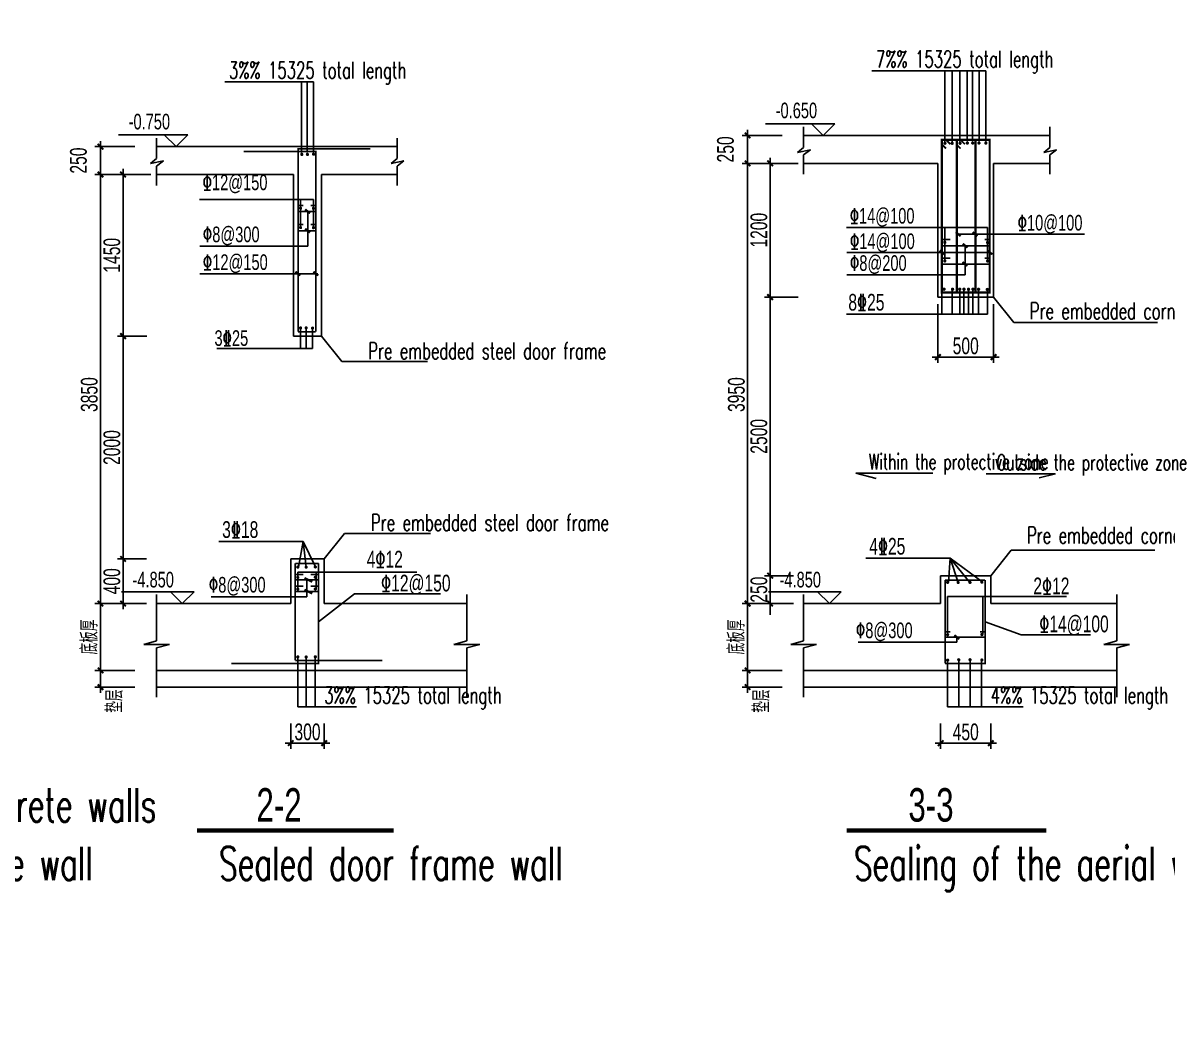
# Model space of a CAD drawing. Extents: x 68709 to 334654, y -65926 to 107615.
# Drawn here: x 150139 to 180957, y 19506 to 46886 of the extents above; entities that cross this region are included whole.
import ezdxf
from ezdxf.xclip import XClip

# ---------------------------------------------------------------- set-up
doc = ezdxf.new("R2010")
doc.units = 0
doc.header["$LTSCALE"] = 2000
doc.header["$MEASUREMENT"] = 0
doc.header["$XCLIPFRAME"] = 0
for name, pattern in [('DASH', [0.35, 0.25, -0.1]), ('DOTE', [2.42, 2, -0.2, 0.02, -0.2]), ('RFPM$0$CONTINOUS', [0])]:
    doc.linetypes.add(name, pattern=pattern)
doc.layers.get('0').update_dxf_attribs({"linetype": 'CONTINUOUS'})
doc.layers.get('Defpoints').update_dxf_attribs({"linetype": 'CONTINUOUS'})
for name, color, linetype in [('AXIS', 3, 'CONTINUOUS'), ('dote', 8, 'CONTINUOUS'), ('RFPM$0$0-详图-line', 6, 'CONTINUOUS'), ('RFPM$0$0-详图-text', 4, 'CONTINUOUS'), ('RFPM$0$0-详图-钢筋', 1, 'CONTINUOUS')]:
    doc.layers.add(name, color=color, linetype=linetype)
doc.styles.add('DIM_FONT', font='SIMPLEX.shx', dxfattribs={"width": 0.8})
doc.styles.add('MEN', font='tjromans.shx', dxfattribs={"width": 0.7, "bigfont": 'tjhztxt.shx'})
doc.styles.add('RFPM$0$link', font='tj03-romand1.shx', dxfattribs={"width": 0.7, "bigfont": 'hztxt5.shx'})
doc.styles.add('TONGJI-FONT', font='simplex.shx', dxfattribs={"width": 0.65})
doc.dimstyles.new('DIMN300', dxfattribs={"dimscale": 1.5, "dimtxt": 300, "dimasz": 100, "dimexe": 100, "dimexo": 100, "dimgap": 100, "dimtad": 1, "dimdec": 0, "dimtxsty": 'MEN', "dimblk": 'ARCHTICK', "dimcen": 1.5, "dimdle": 100, "dimclrt": 7, "dimazin": 2, "dimtfac": 1, "dimtdec": 0, "dimtix": 1, "dimtmove": 2, "dimatfit": 3, "dimfxl": 0, "dimarcsym": 0})
doc.dimstyles.new('RFPM$0$jg-100p2', dxfattribs={"dimtxt": 300, "dimasz": 100, "dimexe": 100, "dimexo": 100, "dimgap": 50, "dimtad": 1, "dimdec": 0, "dimlfac": 0.5, "dimtxsty": 'RFPM$0$link', "dimblk": 'RFPM$0$0-dim-mark', "dimcen": 100, "dimazin": 2, "dimtfac": 1, "dimtdec": 0, "dimtix": 1, "dimtmove": 2, "dimatfit": 3, "dimldrblk": 'RFPM$0$0-dim-mark', "dimfxl": 0, "dimarcsym": 0})

# ---------------------------------------------------------------- blocks, each defined once
blk = doc.blocks.new('RFPM$0$0-dim-mark')
blk.add_line((-1, 0), (1, 0))
at = {"color": 0, "linetype": 'ByBlock', "const_width": 0.35}
blk.add_lwpolyline([(-0.5, -0.5), (0.5, 0.5)], dxfattribs=at)
blk = doc.blocks.new('*D179')
at = {"layer": 'Defpoints', "color": 0, "transparency": 16777216}
for p in [(518537103, 4145111374), (518537821, 4145111374), (518537821, 4145103674)]:
    blk.add_point(p, dxfattribs=at)
at = {"layer": 'RFPM$0$0-详图-text', "color": 0, "lineweight": -2, "transparency": 16777216}
for p, q in [((518537721, 4145111374), (518537003, 4145111374)), ((518537103, 4145103774), (518537103, 4145111274)), ((518537721, 4145103674), (518537003, 4145103674))]:
    blk.add_line(p, q, dxfattribs=at)
at = {"layer": 'RFPM$0$0-详图-text', "color": 0, "lineweight": -2, "transparency": 16777216, "xscale": 100, "yscale": 100, "zscale": 100}
for p, rotation in [((518537103, 4145111374), 90), ((518537103, 4145103674), 270)]:
    blk.add_blockref('RFPM$0$0-dim-mark', p, dxfattribs=dict(at, rotation=rotation))
at = {"layer": 'RFPM$0$0-详图-text', "color": 0, "transparency": 16777216, "insert": (518536903, 4145107424), "char_height": 300, "attachment_point": 5, "rotation": 90, "style": 'RFPM$0$link'}
blk.add_mtext('\\A1;3850', dxfattribs=at)
blk = doc.blocks.new('*D180')
at = {"layer": 'Defpoints', "color": 0, "transparency": 16777216}
for p in [(518537103, 4145103674), (518537821, 4145103674), (518537821, 4145102474)]:
    blk.add_point(p, dxfattribs=at)
at = {"layer": 'RFPM$0$0-详图-text', "color": 0, "lineweight": -2, "transparency": 16777216}
for p, q in [((518537721, 4145103674), (518537003, 4145103674)), ((518537103, 4145102574), (518537103, 4145103574)), ((518537721, 4145102474), (518537003, 4145102474))]:
    blk.add_line(p, q, dxfattribs=at)
at = {"layer": 'RFPM$0$0-详图-text', "color": 0, "lineweight": -2, "transparency": 16777216, "xscale": 100, "yscale": 100, "zscale": 100}
for p, rotation in [((518537103, 4145103674), 90), ((518537103, 4145102474), 270)]:
    blk.add_blockref('RFPM$0$0-dim-mark', p, dxfattribs=dict(at, rotation=rotation))
at = {"layer": 'RFPM$0$0-详图-text', "color": 0, "transparency": 16777216, "insert": (518536903, 4145103074), "char_height": 300, "attachment_point": 5, "rotation": 90, "style": 'RFPM$0$link'}
blk.add_mtext('\\A1;底板厚', dxfattribs=at)
blk = doc.blocks.new('*D181')
at = {"layer": 'Defpoints', "color": 0, "transparency": 16777216}
for p in [(518537103, 4145102474), (518537821, 4145102474), (518537821, 4145102174)]:
    blk.add_point(p, dxfattribs=at)
at = {"layer": 'RFPM$0$0-详图-text', "color": 0, "lineweight": -2, "transparency": 16777216}
for p, q in [((518537721, 4145102474), (518537003, 4145102474)), ((518537103, 4145102274), (518537103, 4145102374)), ((518537721, 4145102174), (518537003, 4145102174))]:
    blk.add_line(p, q, dxfattribs=at)
at = {"layer": 'RFPM$0$0-详图-text', "color": 0, "lineweight": -2, "transparency": 16777216, "xscale": 100, "yscale": 100, "zscale": 100}
for p, rotation in [((518537103, 4145102474), 90), ((518537103, 4145102174), 270)]:
    blk.add_blockref('RFPM$0$0-dim-mark', p, dxfattribs=dict(at, rotation=rotation))
at = {"layer": 'RFPM$0$0-详图-text', "color": 0, "transparency": 16777216, "insert": (518537353, 4145101924), "char_height": 300, "attachment_point": 5, "rotation": 90, "style": 'RFPM$0$link'}
blk.add_mtext('\\A1;垫层', dxfattribs=at)
blk = doc.blocks.new('*D182')
at = {"layer": 'Defpoints', "color": 0, "transparency": 16777216}
for p in [(518540517, 4145101624), (518541117, 4145101624), (518540517, 4145101169)]:
    blk.add_point(p, dxfattribs=at)
at = {"layer": 'RFPM$0$0-详图-text', "color": 0, "lineweight": -2, "transparency": 16777216}
for p, q in [((518540517, 4145101524), (518540517, 4145101069)), ((518541117, 4145101524), (518541117, 4145101069)), ((518541017, 4145101169), (518540617, 4145101169))]:
    blk.add_line(p, q, dxfattribs=at)
at = {"layer": 'RFPM$0$0-详图-text', "color": 0, "lineweight": -2, "transparency": 16777216, "xscale": 100, "yscale": 100, "zscale": 100, "rotation": 180}
blk.add_blockref('RFPM$0$0-dim-mark', (518540517, 4145101169), dxfattribs=at)
at = {"layer": 'RFPM$0$0-详图-text', "color": 0, "lineweight": -2, "transparency": 16777216, "xscale": 100, "yscale": 100, "zscale": 100}
blk.add_blockref('RFPM$0$0-dim-mark', (518541117, 4145101169), dxfattribs=at)
at = {"layer": 'RFPM$0$0-详图-text', "color": 0, "transparency": 16777216, "insert": (518540817, 4145101369), "char_height": 300, "attachment_point": 5, "style": 'RFPM$0$link'}
blk.add_mtext('\\A1;300', dxfattribs=at)
blk = doc.blocks.new('*D183')
at = {"layer": 'Defpoints', "color": 0, "transparency": 16777216}
for p in [(518537103, 4145111874), (518537821, 4145111874), (518537821, 4145111374)]:
    blk.add_point(p, dxfattribs=at)
at = {"layer": 'RFPM$0$0-详图-text', "color": 0, "lineweight": -2, "transparency": 16777216}
for p, q in [((518537721, 4145111874), (518537003, 4145111874)), ((518537103, 4145111474), (518537103, 4145111774)), ((518537721, 4145111374), (518537003, 4145111374))]:
    blk.add_line(p, q, dxfattribs=at)
at = {"layer": 'RFPM$0$0-详图-text', "color": 0, "lineweight": -2, "transparency": 16777216, "xscale": 100, "yscale": 100, "zscale": 100}
for p, rotation in [((518537103, 4145111874), 90), ((518537103, 4145111374), 270)]:
    blk.add_blockref('RFPM$0$0-dim-mark', p, dxfattribs=dict(at, rotation=rotation))
at = {"layer": 'RFPM$0$0-详图-text', "color": 0, "transparency": 16777216, "insert": (518536708, 4145111624), "char_height": 300, "attachment_point": 5, "rotation": 90, "style": 'RFPM$0$link'}
blk.add_mtext('\\A1;250', dxfattribs=at)
blk = doc.blocks.new('*D184')
at = {"layer": 'Defpoints', "color": 0, "transparency": 16777216}
for p in [(518538029, 4145104474), (518537508, 4145103674), (518538029, 4145103674)]:
    blk.add_point(p, dxfattribs=at)
at = {"layer": 'RFPM$0$0-详图-text', "color": 0, "lineweight": -2, "transparency": 16777216}
for p, q in [((518537929, 4145104474), (518537408, 4145104474)), ((518537508, 4145104374), (518537508, 4145103774)), ((518537929, 4145103674), (518537408, 4145103674))]:
    blk.add_line(p, q, dxfattribs=at)
at = {"layer": 'RFPM$0$0-详图-text', "color": 0, "lineweight": -2, "transparency": 16777216, "xscale": 100, "yscale": 100, "zscale": 100}
for p, rotation in [((518537508, 4145104474), 90), ((518537508, 4145103674), 270)]:
    blk.add_blockref('RFPM$0$0-dim-mark', p, dxfattribs=dict(at, rotation=rotation))
at = {"layer": 'RFPM$0$0-详图-text', "color": 0, "transparency": 16777216, "insert": (518537308, 4145104074), "char_height": 300, "attachment_point": 5, "rotation": 90, "style": 'RFPM$0$link'}
blk.add_mtext('\\A1;400', dxfattribs=at)
blk = doc.blocks.new('*D185')
at = {"layer": 'Defpoints', "color": 0, "transparency": 16777216}
for p in [(518537508, 4145108474), (518538034, 4145108474), (518538029, 4145104474)]:
    blk.add_point(p, dxfattribs=at)
at = {"layer": 'RFPM$0$0-详图-text', "color": 0, "lineweight": -2, "transparency": 16777216}
for p, q in [((518537934, 4145108474), (518537408, 4145108474)), ((518537508, 4145104574), (518537508, 4145108374)), ((518537929, 4145104474), (518537408, 4145104474))]:
    blk.add_line(p, q, dxfattribs=at)
at = {"layer": 'RFPM$0$0-详图-text', "color": 0, "lineweight": -2, "transparency": 16777216, "xscale": 100, "yscale": 100, "zscale": 100}
for p, rotation in [((518537508, 4145108474), 90), ((518537508, 4145104474), 270)]:
    blk.add_blockref('RFPM$0$0-dim-mark', p, dxfattribs=dict(at, rotation=rotation))
at = {"layer": 'RFPM$0$0-详图-text', "color": 0, "transparency": 16777216, "insert": (518537308, 4145106474), "char_height": 300, "attachment_point": 5, "rotation": 90, "style": 'RFPM$0$link'}
blk.add_mtext('\\A1;2000', dxfattribs=at)
blk = doc.blocks.new('*D186')
at = {"layer": 'Defpoints', "color": 0, "transparency": 16777216}
for p in [(518537508, 4145111374), (518538108, 4145111374), (518538034, 4145108474)]:
    blk.add_point(p, dxfattribs=at)
at = {"layer": 'RFPM$0$0-详图-text', "color": 0, "lineweight": -2, "transparency": 16777216}
for p, q in [((518538008, 4145111374), (518537408, 4145111374)), ((518537508, 4145108574), (518537508, 4145111274)), ((518537934, 4145108474), (518537408, 4145108474))]:
    blk.add_line(p, q, dxfattribs=at)
at = {"layer": 'RFPM$0$0-详图-text', "color": 0, "lineweight": -2, "transparency": 16777216, "xscale": 100, "yscale": 100, "zscale": 100}
for p, rotation in [((518537508, 4145111374), 90), ((518537508, 4145108474), 270)]:
    blk.add_blockref('RFPM$0$0-dim-mark', p, dxfattribs=dict(at, rotation=rotation))
at = {"layer": 'RFPM$0$0-详图-text', "color": 0, "transparency": 16777216, "insert": (518537308, 4145109924), "char_height": 300, "attachment_point": 5, "rotation": 90, "style": 'RFPM$0$link'}
blk.add_mtext('\\A1;1450', dxfattribs=at)
blk = doc.blocks.new('*D142')
at = {"layer": 'Defpoints', "color": 0, "transparency": 16777216}
for p in [(518548712, 4145111574), (518549430, 4145111574), (518549430, 4145103674)]:
    blk.add_point(p, dxfattribs=at)
at = {"layer": 'RFPM$0$0-详图-text', "color": 0, "lineweight": -2, "transparency": 16777216}
for p, q in [((518549330, 4145111574), (518548612, 4145111574)), ((518548712, 4145103774), (518548712, 4145111474)), ((518549330, 4145103674), (518548612, 4145103674))]:
    blk.add_line(p, q, dxfattribs=at)
at = {"layer": 'RFPM$0$0-详图-text', "color": 0, "lineweight": -2, "transparency": 16777216, "xscale": 100, "yscale": 100, "zscale": 100}
for p, rotation in [((518548712, 4145111574), 90), ((518548712, 4145103674), 270)]:
    blk.add_blockref('RFPM$0$0-dim-mark', p, dxfattribs=dict(at, rotation=rotation))
at = {"layer": 'RFPM$0$0-详图-text', "color": 0, "transparency": 16777216, "insert": (518548512, 4145107424), "char_height": 300, "attachment_point": 5, "rotation": 90, "style": 'RFPM$0$link'}
blk.add_mtext('\\A1;3950', dxfattribs=at)
blk = doc.blocks.new('*D143')
at = {"layer": 'Defpoints', "color": 0, "transparency": 16777216}
for p in [(518548712, 4145103674), (518549430, 4145103674), (518549430, 4145102474)]:
    blk.add_point(p, dxfattribs=at)
at = {"layer": 'RFPM$0$0-详图-text', "color": 0, "lineweight": -2, "transparency": 16777216}
for p, q in [((518549330, 4145103674), (518548612, 4145103674)), ((518548712, 4145102574), (518548712, 4145103574)), ((518549330, 4145102474), (518548612, 4145102474))]:
    blk.add_line(p, q, dxfattribs=at)
at = {"layer": 'RFPM$0$0-详图-text', "color": 0, "lineweight": -2, "transparency": 16777216, "xscale": 100, "yscale": 100, "zscale": 100}
for p, rotation in [((518548712, 4145103674), 90), ((518548712, 4145102474), 270)]:
    blk.add_blockref('RFPM$0$0-dim-mark', p, dxfattribs=dict(at, rotation=rotation))
at = {"layer": 'RFPM$0$0-详图-text', "color": 0, "transparency": 16777216, "insert": (518548512, 4145103074), "char_height": 300, "attachment_point": 5, "rotation": 90, "style": 'RFPM$0$link'}
blk.add_mtext('\\A1;底板厚', dxfattribs=at)
blk = doc.blocks.new('*D144')
at = {"layer": 'Defpoints', "color": 0, "transparency": 16777216}
for p in [(518548712, 4145102474), (518549430, 4145102474), (518549430, 4145102174)]:
    blk.add_point(p, dxfattribs=at)
at = {"layer": 'RFPM$0$0-详图-text', "color": 0, "lineweight": -2, "transparency": 16777216}
for p, q in [((518549330, 4145102474), (518548612, 4145102474)), ((518548712, 4145102274), (518548712, 4145102374)), ((518549330, 4145102174), (518548612, 4145102174))]:
    blk.add_line(p, q, dxfattribs=at)
at = {"layer": 'RFPM$0$0-详图-text', "color": 0, "lineweight": -2, "transparency": 16777216, "xscale": 100, "yscale": 100, "zscale": 100}
for p, rotation in [((518548712, 4145102474), 90), ((518548712, 4145102174), 270)]:
    blk.add_blockref('RFPM$0$0-dim-mark', p, dxfattribs=dict(at, rotation=rotation))
at = {"layer": 'RFPM$0$0-详图-text', "color": 0, "transparency": 16777216, "insert": (518548962, 4145101924), "char_height": 300, "attachment_point": 5, "rotation": 90, "style": 'RFPM$0$link'}
blk.add_mtext('\\A1;垫层', dxfattribs=at)
blk = doc.blocks.new('*D145')
at = {"layer": 'Defpoints', "color": 0, "transparency": 16777216}
for p in [(518552176, 4145101624), (518553076, 4145101624), (518552176, 4145101169)]:
    blk.add_point(p, dxfattribs=at)
at = {"layer": 'RFPM$0$0-详图-text', "color": 0, "lineweight": -2, "transparency": 16777216}
for p, q in [((518552176, 4145101524), (518552176, 4145101069)), ((518553076, 4145101524), (518553076, 4145101069)), ((518552976, 4145101169), (518552276, 4145101169))]:
    blk.add_line(p, q, dxfattribs=at)
at = {"layer": 'RFPM$0$0-详图-text', "color": 0, "lineweight": -2, "transparency": 16777216, "xscale": 100, "yscale": 100, "zscale": 100, "rotation": 180}
blk.add_blockref('RFPM$0$0-dim-mark', (518552176, 4145101169), dxfattribs=at)
at = {"layer": 'RFPM$0$0-详图-text', "color": 0, "lineweight": -2, "transparency": 16777216, "xscale": 100, "yscale": 100, "zscale": 100}
blk.add_blockref('RFPM$0$0-dim-mark', (518553076, 4145101169), dxfattribs=at)
at = {"layer": 'RFPM$0$0-详图-text', "color": 0, "transparency": 16777216, "insert": (518552626, 4145101369), "char_height": 300, "attachment_point": 5, "style": 'RFPM$0$link'}
blk.add_mtext('\\A1;450', dxfattribs=at)
blk = doc.blocks.new('*D146')
at = {"layer": 'Defpoints', "color": 0, "transparency": 16777216}
for p in [(518548712, 4145112074), (518549430, 4145112074), (518549430, 4145111574)]:
    blk.add_point(p, dxfattribs=at)
at = {"layer": 'RFPM$0$0-详图-text', "color": 0, "lineweight": -2, "transparency": 16777216}
for p, q in [((518549330, 4145112074), (518548612, 4145112074)), ((518548712, 4145111674), (518548712, 4145111974)), ((518549330, 4145111574), (518548612, 4145111574))]:
    blk.add_line(p, q, dxfattribs=at)
at = {"layer": 'RFPM$0$0-详图-text', "color": 0, "lineweight": -2, "transparency": 16777216, "xscale": 100, "yscale": 100, "zscale": 100}
for p, rotation in [((518548712, 4145112074), 90), ((518548712, 4145111574), 270)]:
    blk.add_blockref('RFPM$0$0-dim-mark', p, dxfattribs=dict(at, rotation=rotation))
at = {"layer": 'RFPM$0$0-详图-text', "color": 0, "transparency": 16777216, "insert": (518548316, 4145111824), "char_height": 300, "attachment_point": 5, "rotation": 90, "style": 'RFPM$0$link'}
blk.add_mtext('\\A1;250', dxfattribs=at)
blk = doc.blocks.new('*D147')
at = {"layer": 'Defpoints', "color": 0, "transparency": 16777216}
for p in [(518549637, 4145104174), (518549116, 4145103674), (518549637, 4145103674)]:
    blk.add_point(p, dxfattribs=at)
at = {"layer": 'RFPM$0$0-详图-text', "color": 0, "lineweight": -2, "transparency": 16777216}
for p, q in [((518549116, 4145104274), (518549116, 4145104374)), ((518549537, 4145104174), (518549016, 4145104174)), ((518549116, 4145104174), (518549116, 4145103674)), ((518549537, 4145103674), (518549016, 4145103674)), ((518549116, 4145103574), (518549116, 4145103474))]:
    blk.add_line(p, q, dxfattribs=at)
at = {"layer": 'RFPM$0$0-详图-text', "color": 0, "lineweight": -2, "transparency": 16777216, "xscale": 100, "yscale": 100, "zscale": 100}
for p, rotation in [((518549116, 4145104174), 270), ((518549116, 4145103674), 90)]:
    blk.add_blockref('RFPM$0$0-dim-mark', p, dxfattribs=dict(at, rotation=rotation))
at = {"layer": 'RFPM$0$0-详图-text', "color": 0, "transparency": 16777216, "insert": (518548916, 4145103924), "char_height": 300, "attachment_point": 5, "rotation": 90, "style": 'RFPM$0$link'}
blk.add_mtext('\\A1;250', dxfattribs=at)
blk = doc.blocks.new('*D148')
at = {"layer": 'Defpoints', "color": 0, "transparency": 16777216}
for p in [(518549116, 4145109174), (518549617, 4145109174), (518549637, 4145104174)]:
    blk.add_point(p, dxfattribs=at)
at = {"layer": 'RFPM$0$0-详图-text', "color": 0, "lineweight": -2, "transparency": 16777216}
for p, q in [((518549517, 4145109174), (518549016, 4145109174)), ((518549116, 4145104274), (518549116, 4145109074)), ((518549537, 4145104174), (518549016, 4145104174))]:
    blk.add_line(p, q, dxfattribs=at)
at = {"layer": 'RFPM$0$0-详图-text', "color": 0, "lineweight": -2, "transparency": 16777216, "xscale": 100, "yscale": 100, "zscale": 100}
for p, rotation in [((518549116, 4145109174), 90), ((518549116, 4145104174), 270)]:
    blk.add_blockref('RFPM$0$0-dim-mark', p, dxfattribs=dict(at, rotation=rotation))
at = {"layer": 'RFPM$0$0-详图-text', "color": 0, "transparency": 16777216, "insert": (518548916, 4145106674), "char_height": 300, "attachment_point": 5, "rotation": 90, "style": 'RFPM$0$link'}
blk.add_mtext('\\A1;2500', dxfattribs=at)
blk = doc.blocks.new('*D149')
at = {"layer": 'Defpoints', "color": 0, "transparency": 16777216}
for p in [(518549116, 4145111574), (518549717, 4145111574), (518549717, 4145109174)]:
    blk.add_point(p, dxfattribs=at)
at = {"layer": 'RFPM$0$0-详图-text', "color": 0, "lineweight": -2, "transparency": 16777216}
for p, q in [((518549617, 4145111574), (518549016, 4145111574)), ((518549116, 4145109274), (518549116, 4145111474)), ((518549617, 4145109174), (518549016, 4145109174))]:
    blk.add_line(p, q, dxfattribs=at)
at = {"layer": 'RFPM$0$0-详图-text', "color": 0, "lineweight": -2, "transparency": 16777216, "xscale": 100, "yscale": 100, "zscale": 100}
for p, rotation in [((518549116, 4145111574), 90), ((518549116, 4145109174), 270)]:
    blk.add_blockref('RFPM$0$0-dim-mark', p, dxfattribs=dict(at, rotation=rotation))
at = {"layer": 'RFPM$0$0-详图-text', "color": 0, "transparency": 16777216, "insert": (518548916, 4145110374), "char_height": 300, "attachment_point": 5, "rotation": 90, "style": 'RFPM$0$link'}
blk.add_mtext('\\A1;1200', dxfattribs=at)
blk = doc.blocks.new('*D150')
at = {"layer": 'Defpoints', "color": 0, "transparency": 16777216}
for p in [(518552126, 4145109148), (518553126, 4145109148), (518552126, 4145108097)]:
    blk.add_point(p, dxfattribs=at)
at = {"layer": 'RFPM$0$0-详图-text', "color": 0, "lineweight": -2, "transparency": 16777216}
for p, q in [((518552126, 4145109048), (518552126, 4145107997)), ((518553126, 4145109048), (518553126, 4145107997)), ((518553026, 4145108097), (518552226, 4145108097))]:
    blk.add_line(p, q, dxfattribs=at)
at = {"layer": 'RFPM$0$0-详图-text', "color": 0, "lineweight": -2, "transparency": 16777216, "xscale": 100, "yscale": 100, "zscale": 100, "rotation": 180}
blk.add_blockref('RFPM$0$0-dim-mark', (518552126, 4145108097), dxfattribs=at)
at = {"layer": 'RFPM$0$0-详图-text', "color": 0, "lineweight": -2, "transparency": 16777216, "xscale": 100, "yscale": 100, "zscale": 100}
blk.add_blockref('RFPM$0$0-dim-mark', (518553126, 4145108097), dxfattribs=at)
at = {"layer": 'RFPM$0$0-详图-text', "color": 0, "transparency": 16777216, "insert": (518552626, 4145108297), "char_height": 300, "attachment_point": 5, "style": 'RFPM$0$link'}
blk.add_mtext('\\A1;500', dxfattribs=at)
blk = doc.blocks.new('_ArchTick')
at = {"color": 0, "linetype": 'ByBlock', "const_width": 0.15}
blk.add_lwpolyline([(-0.5, -0.5), (0.5, 0.5)], dxfattribs=at)
blk = doc.blocks.new('*D86')
at = {"layer": 'AXIS', "color": 0, "lineweight": -2, "transparency": 16777216}
for p, q in [((77924, 49089), (80241, 49415)), ((79944, 49373), (84194, 19135)), ((82174, 18851), (84491, 19177))]:
    blk.add_line(p, q, dxfattribs=at)
at = {"layer": 'Defpoints', "color": 0, "transparency": 16777216}
for p in [(77568, 49039), (84194, 19135), (81817, 18801)]:
    blk.add_point(p, dxfattribs=at)
at = {"layer": 'AXIS', "color": 0, "lineweight": -2, "transparency": 16777216, "xscale": 120, "yscale": 120, "zscale": 120}
for p, rotation in [((79944, 49373), 97.99999999991564), ((84194, 19135), 277.9999999999156)]:
    blk.add_blockref('_ArchTick', p, dxfattribs=dict(at, rotation=rotation))
at = {"layer": 'AXIS', "color": 7, "transparency": 16777216, "insert": (80997, 38918), "char_height": 360, "attachment_point": 5, "rotation": 99, "style": 'DIM_FONT'}
blk.add_mtext('\\A1;30535', dxfattribs=at)
blk = doc.blocks.new('*D87')
at = {"layer": 'AXIS', "color": 0, "lineweight": -2, "transparency": 16777216}
for p, q in [((77924, 49089), (79053, 49248)), ((78756, 49206), (80287, 38313)), ((79455, 38196), (80584, 38355))]:
    blk.add_line(p, q, dxfattribs=at)
at = {"layer": 'Defpoints', "color": 0, "transparency": 16777216}
for p in [(77568, 49039), (80287, 38313), (79098, 38146)]:
    blk.add_point(p, dxfattribs=at)
at = {"layer": 'AXIS', "color": 0, "lineweight": -2, "transparency": 16777216, "xscale": 120, "yscale": 120, "zscale": 120}
for p, rotation in [((78756, 49206), 98.0000000000012), ((80287, 38313), 278.0000000000012)]:
    blk.add_blockref('_ArchTick', p, dxfattribs=dict(at, rotation=rotation))
at = {"layer": 'AXIS', "color": 7, "transparency": 16777216, "insert": (79086, 43698), "char_height": 360, "attachment_point": 5, "rotation": 99, "style": 'DIM_FONT'}
blk.add_mtext('\\A1;11000', dxfattribs=at)
blk = doc.blocks.new('RFPM')
at = {"layer": 'RFPM$0$0-详图-line'}
for p, q in [((518549716.7, 4145112228.1), (518549716.7, 4145111860.8)), ((518554133.1, 4145112228.1), (518554133.1, 4145111860.8)), ((518538108.3, 4145112028.1), (518538108.3, 4145111660.8)), ((518542424.7, 4145112028.1), (518542424.7, 4145111660.8)), ((518552775.8, 4145112074.2), (518549716.7, 4145112074.2)), ((518552775.8, 4145112074.2), (518554133.1, 4145112074.2)), ((518541067.4, 4145111874.2), (518538108.3, 4145111874.2)), ((518541067.4, 4145111874.2), (518542424.7, 4145111874.2)), ((518549716.7, 4145111860.8), (518549608, 4145111769.4)), ((518549608, 4145111769.4), (518549839.5, 4145111817.5)), ((518549839.5, 4145111817.5), (518549716.7, 4145111725.5)), ((518549716.7, 4145111725.5), (518549716.7, 4145111378.1)), ((518554133.1, 4145111860.8), (518554024.4, 4145111769.4)), ((518554024.4, 4145111769.4), (518554255.9, 4145111817.5)), ((518554255.9, 4145111817.5), (518554133.1, 4145111725.5)), ((518554133.1, 4145111725.5), (518554133.1, 4145111378.1)), ((518538108.3, 4145111660.8), (518537999.6, 4145111569.4)), ((518537999.6, 4145111569.4), (518538231.1, 4145111617.5)), ((518538231.1, 4145111617.5), (518538108.3, 4145111525.5)), ((518538108.3, 4145111525.5), (518538108.3, 4145111178.1)), ((518542424.7, 4145111660.8), (518542316, 4145111569.4)), ((518542316, 4145111569.4), (518542547.5, 4145111617.5)), ((518542547.5, 4145111617.5), (518542424.7, 4145111525.5)), ((518542424.7, 4145111525.5), (518542424.7, 4145111178.1)), ((518552125.8, 4145111574.2), (518549716.7, 4145111574.2)), ((518552125.8, 4145111574.2), (518552125.8, 4145109174.2)), ((518553125.8, 4145111574.2), (518554133.1, 4145111574.2)), ((518553125.8, 4145111574.2), (518553125.8, 4145109174.2)), ((518540567.4, 4145111374.2), (518538108.3, 4145111374.2)), ((518540567.4, 4145111374.2), (518540567.4, 4145108474.2)), ((518541067.4, 4145111374.2), (518542424.7, 4145111374.2)), ((518541067.4, 4145111374.2), (518541067.4, 4145108474.2)), ((518553125.8, 4145109174.2), (518552125.8, 4145109174.2)), ((518541067.4, 4145108474.2), (518540567.4, 4145108474.2)), ((518541117.4, 4145104474.2), (518540517.4, 4145104474.2)), ((518540517.4, 4145104474.2), (518540517.4, 4145103674.2)), ((518541117.4, 4145104474.2), (518541117.4, 4145103674.2)), ((518553075.8, 4145104174.2), (518552175.8, 4145104174.2)), ((518552175.8, 4145104174.2), (518552175.8, 4145103674.2)), ((518553075.8, 4145104174.2), (518553075.8, 4145103674.2)), ((518538108.3, 4145103003.7), (518538108.3, 4145103834)), ((518540517.4, 4145103674.2), (518538108.3, 4145103674.2)), ((518543675.4, 4145103674.2), (518541117.4, 4145103674.2)), ((518543675.4, 4145103003.7), (518543675.4, 4145103834)), ((518549716.7, 4145103003.7), (518549716.7, 4145103834)), ((518552175.8, 4145103674.2), (518549716.7, 4145103674.2)), ((518555333.8, 4145103674.2), (518553075.8, 4145103674.2)), ((518555333.8, 4145103003.7), (518555333.8, 4145103834)), ((518537878.1, 4145102942), (518538108.3, 4145103003.7)), ((518538338.6, 4145102942), (518537878.1, 4145102942)), ((518538108.3, 4145102880.3), (518538338.6, 4145102942)), ((518538108.3, 4145101993.6), (518538108.3, 4145102880.3)), ((518543445.1, 4145102942), (518543675.4, 4145103003.7)), ((518543905.7, 4145102942), (518543445.1, 4145102942)), ((518543675.4, 4145102880.3), (518543905.7, 4145102942)), ((518543675.4, 4145101993.6), (518543675.4, 4145102880.3)), ((518549486.5, 4145102942), (518549716.7, 4145103003.7)), ((518549947, 4145102942), (518549486.5, 4145102942)), ((518549716.7, 4145102880.3), (518549947, 4145102942)), ((518549716.7, 4145101993.6), (518549716.7, 4145102880.3)), ((518555103.5, 4145102942), (518555333.8, 4145103003.7)), ((518555564.1, 4145102942), (518555103.5, 4145102942)), ((518555333.8, 4145102880.3), (518555564.1, 4145102942)), ((518555333.8, 4145101993.6), (518555333.8, 4145102880.3)), ((518543675.4, 4145102474.2), (518538108.3, 4145102474.2)), ((518555333.8, 4145102474.2), (518549716.7, 4145102474.2)), ((518543675.4, 4145102174.2), (518538108.3, 4145102174.2)), ((518555333.8, 4145102174.2), (518549716.7, 4145102174.2))]:
    blk.add_line(p, q, dxfattribs=at)
at = {"layer": 'RFPM$0$0-详图-text'}
for p, q in [((518552988.5, 4145113236.5), (518550942.2, 4145113236.5)), ((518552249.5, 4145111967.1), (518552249.5, 4145113236.5)), ((518552382, 4145111965.9), (518552382, 4145113236.5)), ((518552521.2, 4145111965.9), (518552521.2, 4145113236.5)), ((518552652.4, 4145111970), (518552652.4, 4145113236.5)), ((518552746.5, 4145111970), (518552746.5, 4145113236.5)), ((518552864.3, 4145111970), (518552864.3, 4145113236.5)), ((518552988.5, 4145111970), (518552988.5, 4145113236.5)), ((518540921.5, 4145113036.5), (518539333.8, 4145113036.5)), ((518540711.2, 4145111767.1), (518540711.2, 4145113036.5)), ((518540813.3, 4145111765.9), (518540813.3, 4145113036.5)), ((518540921.5, 4145111770), (518540921.5, 4145113036.5)), ((518550276.4, 4145112284.2), (518549032, 4145112284.2)), ((518550066.4, 4145112074.2), (518549856.4, 4145112284.2)), ((518550276.4, 4145112284.2), (518550066.4, 4145112074.2)), ((518538668, 4145112084.2), (518537423.6, 4145112084.2)), ((518538458, 4145111874.2), (518538248, 4145112084.2)), ((518538668, 4145112084.2), (518538458, 4145111874.2)), ((518540923.9, 4145110922.9), (518538878.4, 4145110922.9)), ((518540692.1, 4145110421.8), (518540692.1, 4145110922.9)), ((518540923.9, 4145110419.4), (518540923.9, 4145110922.9)), ((518540822.7, 4145110089.5), (518540822.7, 4145110695.4)), ((518553018.5, 4145110422.9), (518550486.8, 4145110422.9)), ((518552250.5, 4145109808.1), (518552250.5, 4145110422.9)), ((518554754.4, 4145110303.9), (518552490, 4145110303.9)), ((518553018.5, 4145109805.6), (518553018.5, 4145110422.9)), ((518540822.7, 4145110089.5), (518538883.3, 4145110089.5)), ((518552615.1, 4145109572.2), (518552615.1, 4145110096.3)), ((518553060.5, 4145109971.7), (518550491.7, 4145109971.7)), ((518541002.1, 4145109591.4), (518538883.3, 4145109591.4)), ((518552615.1, 4145109572.2), (518550491.7, 4145109572.2)), ((518553125.8, 4145109174.2), (518553488.5, 4145108716.4)), ((518540692.1, 4145108619.8), (518540692.1, 4145108251.9)), ((518540793.4, 4145108636.5), (518540793.4, 4145108249.4)), ((518540907.2, 4145108617.4), (518540907.2, 4145108249.4)), ((518556067.1, 4145108716.4), (518553488.5, 4145108716.4)), ((518541067.4, 4145108474.2), (518541430.1, 4145108016.4)), ((518540907.2, 4145108249.4), (518539190.9, 4145108249.4)), ((518542971.8, 4145108016.4), (518541430.1, 4145108016.4)), ((518550653.6, 4145106015.8), (518551019.7, 4145105917.8)), ((518552036.2, 4145106015.8), (518550653.6, 4145106015.8)), ((518554221.9, 4145106001.8), (518552989.5, 4145106001.8)), ((518554239.2, 4145106001.8), (518553943.1, 4145105930.4)), ((518541117.4, 4145104474.2), (518541480.1, 4145104932)), ((518543021.8, 4145104932), (518541480.1, 4145104932)), ((518540737, 4145104786.8), (518539224.3, 4145104786.8)), ((518540656.9, 4145104328.4), (518540737, 4145104786.8)), ((518540737, 4145104786.8), (518540793.4, 4145104326.6)), ((518540737, 4145104786.8), (518540957.2, 4145104345.6)), ((518553075.8, 4145104174.2), (518553438.5, 4145104632)), ((518556017.1, 4145104632), (518553438.5, 4145104632)), ((518552345.4, 4145104486.8), (518550832.7, 4145104486.8)), ((518552315.3, 4145104054.9), (518552345.4, 4145104486.8)), ((518552345.4, 4145104486.8), (518552489.7, 4145104053.1)), ((518552345.4, 4145104486.8), (518552915.6, 4145104072)), ((518552702.1, 4145104053.1), (518552345.4, 4145104486.8)), ((518540642.1, 4145103932.9), (518540642.1, 4145104237.8)), ((518540642.1, 4145104237.8), (518542777.7, 4145104237.8)), ((518540807.1, 4145104099), (518540807.1, 4145103796.5)), ((518540971.9, 4145103935.3), (518540971.9, 4145104237.8)), ((518538780.8, 4145103884.2), (518537481.2, 4145103884.2)), ((518538570.8, 4145103674.2), (518538360.8, 4145103884.2)), ((518538780.8, 4145103884.2), (518538570.8, 4145103674.2)), ((518550389.2, 4145103884.2), (518549089.6, 4145103884.2)), ((518550179.2, 4145103674.2), (518549969.2, 4145103884.2)), ((518550389.2, 4145103884.2), (518550179.2, 4145103674.2)), ((518540807.1, 4145103796.5), (518539087.2, 4145103796.5)), ((518541662.9, 4145103846.2), (518541016, 4145103348.3)), ((518543204.5, 4145103846.2), (518541662.9, 4145103846.2)), ((518552300.5, 4145103129.5), (518552300.5, 4145103798.6)), ((518552300.5, 4145103798.6), (518554436.1, 4145103798.6)), ((518552930.3, 4145103117.3), (518552930.3, 4145103798.6)), ((518553621.3, 4145103112.9), (518552974.4, 4145103348.3)), ((518552465.5, 4145103070.9), (518552465.5, 4145102978.4)), ((518554862.9, 4145103112.9), (518553621.3, 4145103112.9)), ((518552465.5, 4145102978.4), (518550695.6, 4145102978.4)), ((518540642.7, 4145101823.5), (518540642.7, 4145102730.8)), ((518540793.7, 4145101823.5), (518540793.7, 4145102729)), ((518540951.8, 4145101823.5), (518540951.8, 4145102732.2)), ((518552301.1, 4145101823.5), (518552301.1, 4145102673.3)), ((518552500.5, 4145101831.9), (518552500.5, 4145102679.9)), ((518552703.6, 4145101831.9), (518552703.6, 4145102679.9)), ((518552910.2, 4145101823.5), (518552910.2, 4145102674.8)), ((518541697.6, 4145101823.5), (518540642.7, 4145101823.5)), ((518553656, 4145101823.5), (518552301.1, 4145101823.5))]:
    blk.add_line(p, q, dxfattribs=at)
at = {"layer": 'RFPM$0$0-详图-text', "linetype": 'RFPM$0$CONTINOUS'}
for p, q in [((518552195, 4145109324.6), (518552195, 4145108866.6)), ((518552382.1, 4145109322.9), (518552382.1, 4145108866.6)), ((518552517.5, 4145109322.9), (518552517.5, 4145108866.6)), ((518552592.6, 4145109322.9), (518552592.6, 4145108866.6)), ((518552674.4, 4145109322.9), (518552674.4, 4145108866.6)), ((518552753.7, 4145109322.9), (518552753.7, 4145108866.6)), ((518552852.1, 4145109331.3), (518552852.1, 4145108866.6)), ((518553014.8, 4145109321.2), (518553014.8, 4145108866.6)), ((518550486.8, 4145108866.6), (518553014.8, 4145108866.6))]:
    blk.add_line(p, q, dxfattribs=at)
at = {"layer": 'RFPM$0$0-详图-text'}
for points, const_width in [([(518540862, 4145110677.7), (518540774.5, 4145110747.6)], 40), ([(518540862, 4145110331.2), (518540774.5, 4145110401.2)], 40), ([(518552533.8, 4145110269), (518552446.3, 4145110338.9)], 40), ([(518552836, 4145110269), (518552748.4, 4145110338.9)], 40), ([(518552658.9, 4145110061.3), (518552571.3, 4145110131.3)], 40), ([(518552244.9, 4145109940.3), (518552157.4, 4145110010.2)], 40), ([(518553104.3, 4145109940.3), (518553016.7, 4145110010.2)], 40), ([(518540686.5, 4145109559.9), (518540599, 4145109629.9)], 40), ([(518541009.7, 4145109559.9), (518540922.2, 4145109629.9)], 40), ([(518552654.4, 4145109732.2), (518552566.9, 4145109802.1)], 40), ([(518553125.8, 4145109174.2), (518553125.8, 4145109354.2)], 30), ([(518553125.8, 4145109174.2), (518552995.8, 4145109174.2)], 30), ([(518541067.4, 4145108474.2), (518541067.4, 4145108654.2)], 30), ([(518541067.4, 4145108474.2), (518540887.4, 4145108474.2)], 30), ([(518541117.4, 4145104474.2), (518540937.4, 4145104474.2)], 30), ([(518541117.4, 4145104474.2), (518541117.4, 4145104294.2)], 30), ([(518540900.8, 4145104064), (518540763.3, 4145104134)], 40), ([(518553075.8, 4145104174.2), (518552895.8, 4145104174.2)], 30), ([(518553075.8, 4145104174.2), (518553075.8, 4145103994.2)], 30), ([(518540900.8, 4145103854), (518540763.3, 4145103924)], 40), ([(518552509.2, 4145103035.9), (518552421.7, 4145103105.9)], 40), ([(518538833.7, 4145099603), (518542363.2, 4145099603)], 80), ([(518550492.1, 4145099603), (518554071.6, 4145099603)], 80)]:
    blk.add_lwpolyline(points, dxfattribs=dict(at, const_width=const_width))
at = {"layer": 'RFPM$0$0-详图-钢筋'}
for points, const_width in [([(518552195.8, 4145109257.2), (518553055.8, 4145109257.2), (518553055.8, 4145111994.1), (518552195.8, 4145111994.1), (518552195.8, 4145109257.2)], 40), ([(518552203.3, 4145111908.8), (518552272.4, 4145111839.8)], 30), ([(518552281.1, 4145111986.6), (518552350.2, 4145111917.5)], 30), ([(518552466, 4145111994.1), (518552466, 4145109257.2)], 40), ([(518552466, 4145111908.8), (518552535, 4145111839.8)], 30), ([(518552543.7, 4145111986.6), (518552612.8, 4145111917.5)], 30), ([(518552802.4, 4145109257.2), (518552802.4, 4145111994.1)], 40), ([(518539671, 4145111784.9), (518540966, 4145111784.9), (518540966, 4145108551.4)], 30), ([(518541945.7, 4145111835.2), (518540648.2, 4145111835.6), (518540648.2, 4145108551.4)], 30), ([(518540648.2, 4145110820.5), (518540741.1, 4145110820.5)], 30), ([(518540648.2, 4145110709.1), (518540966, 4145110709.1)], 30), ([(518540873, 4145110820.5), (518540966, 4145110820.5)], 30), ([(518540648.2, 4145110474), (518540741.1, 4145110474)], 30), ([(518540873, 4145110474), (518540966, 4145110474)], 30), ([(518540648.2, 4145110362.6), (518540966, 4145110362.6)], 30), ([(518552206.6, 4145110207.7), (518552349.5, 4145110207.7)], 30), ([(518552206.6, 4145110096.3), (518553060.5, 4145110096.3)], 30), ([(518552967.6, 4145110207.7), (518553060.5, 4145110207.7)], 30), ([(518552206.6, 4145109875), (518552349.5, 4145109875)], 30), ([(518552967.6, 4145109875), (518553060.5, 4145109875)], 30), ([(518552206.6, 4145109763.6), (518553060.5, 4145109763.6)], 30), ([(518540966, 4145108551.4), (518540648.2, 4145108551.4)], 30), ([(518540598.2, 4145104395.5), (518540598.2, 4145102653.9)], 30), ([(518541016, 4145104395.5), (518540598.2, 4145104395.5)], 30), ([(518541016, 4145104395.5), (518541016, 4145102601)], 30), ([(518540598.2, 4145104195.3), (518540741.1, 4145104195.3)], 30), ([(518540598.2, 4145104099), (518541016, 4145104099)], 30), ([(518540873, 4145104195.3), (518541016, 4145104195.3)], 30), ([(518552974.4, 4145104095.5), (518552256.6, 4145104095.5)], 30), ([(518552256.6, 4145104095.5), (518552256.6, 4145102601)], 30), ([(518552974.4, 4145104095.5), (518552974.4, 4145102601)], 30), ([(518540598.2, 4145103985.3), (518540741.1, 4145103985.3)], 30), ([(518540598.2, 4145103889), (518541016, 4145103889)], 30), ([(518540873, 4145103985.3), (518541016, 4145103985.3)], 30), ([(518552256.6, 4145103167.2), (518552349.5, 4145103167.2)], 30), ([(518552256.6, 4145103070.9), (518552974.4, 4145103070.9)], 30), ([(518552881.4, 4145103167.2), (518552974.4, 4145103167.2)], 30), ([(518540598.2, 4145102653.9), (518542157.7, 4145102653.9)], 30), ([(518541030.8, 4145102601), (518539450, 4145102601)], 30), ([(518552989.2, 4145102601), (518552256.6, 4145102601)], 30)]:
    blk.add_lwpolyline(points, dxfattribs=dict(at, const_width=const_width))
for points, const_width in [([(518552267.6, 4145111934.9, -1), (518552238.1, 4145111934.9, -1)], 28.5), ([(518552397, 4145111933.9, -1), (518552367.6, 4145111933.9, -1)], 28.5), ([(518552538.5, 4145111933.9, -1), (518552509, 4145111933.9, -1)], 28.5), ([(518552669.4, 4145111938.1, -1), (518552639.9, 4145111938.1, -1)], 28.5), ([(518552765.4, 4145111938.1, -1), (518552735.9, 4145111938.1, -1)], 28.5), ([(518552877.9, 4145111938.1, -1), (518552848.5, 4145111938.1, -1)], 28.5), ([(518553001.7, 4145111938.1, -1), (518552972.3, 4145111938.1, -1)], 28.5), ([(518540729.3, 4145111734.9, -1), (518540699.8, 4145111734.9, -1)], 28.5), ([(518540830.5, 4145111733.9, -1), (518540801.1, 4145111733.9, -1)], 28.5), ([(518540940.3, 4145111738.1, -1), (518540910.9, 4145111738.1, -1)], 28.5), ([(518540706.9, 4145110768.3, 1), (518540677.4, 4145110768.3, 1)], 28.5), ([(518540938.6, 4145110765.9, 1), (518540909.2, 4145110765.9, 1)], 28.5), ([(518540706.9, 4145110421.8, 1), (518540677.4, 4145110421.8, 1)], 28.5), ([(518540938.6, 4145110419.4, 1), (518540909.2, 4145110419.4, 1)], 28.5), ([(518552265.3, 4145110155.5, 1), (518552235.8, 4145110155.5, 1)], 28.5), ([(518553033.2, 4145110153.1, 1), (518553003.7, 4145110153.1, 1)], 28.5), ([(518552265.3, 4145109822.8, 1), (518552235.8, 4145109822.8, 1)], 28.5), ([(518553033.2, 4145109820.4, 1), (518553003.7, 4145109820.4, 1)], 28.5), ([(518552237, 4145109300.4, 1), (518552237, 4145109330.4, 1)], 30), ([(518552389, 4145109300.4, 1), (518552389, 4145109330.4, 1)], 30), ([(518552518.9, 4145109300.4, 1), (518552518.9, 4145109330.4, 1)], 30), ([(518552594, 4145109300.4, 1), (518552594, 4145109330.4, 1)], 30), ([(518552675.8, 4145109300.4, 1), (518552675.8, 4145109330.4, 1)], 30), ([(518552755.1, 4145109300.4, 1), (518552755.1, 4145109330.4, 1)], 30), ([(518552856.3, 4145109298.8, 1), (518552856.3, 4145109328.8, 1)], 30), ([(518553011, 4145109295.3, 1), (518553011, 4145109325.3, 1)], 30), ([(518540706.9, 4145108619.9, 1), (518540677.4, 4145108619.9, 1)], 28.5), ([(518540808.2, 4145108621.8, 1), (518540778.7, 4145108621.8, 1)], 28.5), ([(518540921.9, 4145108617.5, 1), (518540892.5, 4145108617.5, 1)], 28.5), ([(518540656.9, 4145104328.4, -1), (518540627.4, 4145104328.4, -1)], 28.5), ([(518540808.2, 4145104326.6, -1), (518540778.7, 4145104326.6, -1)], 28.5), ([(518540971.9, 4145104330.8, -1), (518540942.5, 4145104330.8, -1)], 28.5), ([(518540656.9, 4145104142.9, -1), (518540627.4, 4145104142.9, -1)], 28.5), ([(518540971.9, 4145104145.4, -1), (518540942.5, 4145104145.4, -1)], 28.5), ([(518552315.3, 4145104054.9, -1), (518552285.8, 4145104054.9, -1)], 28.5), ([(518552504.4, 4145104053.1, -1), (518552474.9, 4145104053.1, -1)], 28.5), ([(518552716.8, 4145104053.1, -1), (518552687.4, 4145104053.1, -1)], 28.5), ([(518552930.3, 4145104057.3, -1), (518552900.9, 4145104057.3, -1)], 28.5), ([(518540656.9, 4145103932.9, -1), (518540627.4, 4145103932.9, -1)], 28.5), ([(518540971.9, 4145103935.3, -1), (518540942.5, 4145103935.3, -1)], 28.5), ([(518552315.3, 4145103114.8, -1), (518552285.8, 4145103114.8, -1)], 28.5), ([(518552930.3, 4145103117.3, -1), (518552900.9, 4145103117.3, -1)], 28.5), ([(518540656.9, 4145102716.1, -1), (518540627.4, 4145102716.1, -1)], 28.5), ([(518540808.2, 4145102714.3, -1), (518540778.7, 4145102714.3, -1)], 28.5), ([(518540971.9, 4145102718.5, -1), (518540942.5, 4145102718.5, -1)], 28.5), ([(518552315.3, 4145102658.6, -1), (518552285.8, 4145102658.6, -1)], 28.5), ([(518552515, 4145102665.2, -1), (518552485.5, 4145102665.2, -1)], 28.5), ([(518552718, 4145102665.2, -1), (518552688.5, 4145102665.2, -1)], 28.5), ([(518552930.3, 4145102661.1, -1), (518552900.9, 4145102661.1, -1)], 28.5)]:
    blk.add_lwpolyline(points, format="xyb", close=True, dxfattribs=dict(at, const_width=const_width))
at = {"layer": 'RFPM$0$0-详图-text'}
for s, height, style, width, p in [('7%% 15325 total length', 300, 'TONGJI-FONT', 0.65, (518551016.1, 4145113295.3)), ('3%% 15325 total length', 300, 'TONGJI-FONT', 0.65, (518539407.7, 4145113095.3)), ('-0.650', 280, 'RFPM$0$link', 0.7, (518549216.3, 4145112383.5)), ('-0.750', 280, 'RFPM$0$link', 0.7, (518537607.9, 4145112183.5)), ('%%13112@150', 280, 'RFPM$0$link', 0.7, (518538935.5, 4145111092.4)), ('%%13114@100', 280, 'RFPM$0$link', 0.7, (518550543.9, 4145110492.4)), ('%%13110@100', 280, 'RFPM$0$link', 0.7, (518553557, 4145110368.4)), ('%%1308@300', 280, 'RFPM$0$link', 0.7, (518538940.4, 4145110159)), ('%%13114@100', 280, 'RFPM$0$link', 0.7, (518550548.8, 4145110036.2)), ('%%13112@150', 280, 'RFPM$0$link', 0.7, (518538940.4, 4145109661)), ('%%1308@200', 280, 'RFPM$0$link', 0.7, (518550548.8, 4145109645)), ('8%%15325', 300, 'RFPM$0$link', 0.7, (518550519.7, 4145108931.7)), ('Pre embedded corner frame L100x10', 300, 'TONGJI-FONT', 0.65, (518553774.3, 4145108774.9)), ('3%%15325', 280, 'RFPM$0$link', 0.7, (518539148, 4145108298.4)), ('Pre embedded steel door frame', 300, 'TONGJI-FONT', 0.65, (518541904.8, 4145108058.4)), ('Within the protective zone', 280, 'TONGJI-FONT', 0.65, (518550891.5, 4145106081.5)), ('Outside the protective zone', 280, 'TONGJI-FONT', 0.65, (518553180.3, 4145106067.5)), ('3%%15318', 300, 'RFPM$0$link', 0.7, (518539285.8, 4145104852.4)), ('Pre embedded steel door frame', 300, 'TONGJI-FONT', 0.65, (518541954.8, 4145104977.1)), ('Pre embedded corner frame L100x10', 300, 'TONGJI-FONT', 0.65, (518553724.3, 4145104750.4)), ('4%%15325', 300, 'RFPM$0$link', 0.7, (518550894.2, 4145104552.4)), ('4%%13112', 300, 'RFPM$0$link', 0.7, (518541879.6, 4145104320.8)), ('-4.850', 280, 'RFPM$0$link', 0.7, (518537677.2, 4145103963.7)), ('%%1308@300', 280, 'RFPM$0$link', 0.7, (518539047.7, 4145103871.4)), ('%%13112@150', 300, 'RFPM$0$link', 0.7, (518542137.5, 4145103891.3)), ('-4.850', 280, 'RFPM$0$link', 0.7, (518549285.6, 4145103963.7)), ('2%%13112', 300, 'RFPM$0$link', 0.7, (518553838, 4145103840.7)), ('%%13114@100', 300, 'RFPM$0$link', 0.7, (518553945.9, 4145103158.1)), ('%%1308@300', 280, 'RFPM$0$link', 0.7, (518550656.1, 4145103053.3)), ('3%% 15325 total length', 300, 'TONGJI-FONT', 0.65, (518541117.7, 4145101880.4)), ('4%% 15325 total length', 300, 'TONGJI-FONT', 0.65, (518553076.1, 4145101880.4)), ('Schematic diagram of reinforcement for general door openings on concrete walls', 600, 'TONGJI-FONT', 0.65, (518516210.7, 4145099758.5)), ('2-2', 600, 'RFPM$0$link', 0.7, (518539900.3, 4145099760.9)), ('3-3', 600, 'RFPM$0$link', 0.7, (518551596.5, 4145099760.9)), ('Protective closed door frame wall', 600, 'TONGJI-FONT', 0.65, (518527988.9, 4145098710)), ('Sealed door frame wall', 600, 'TONGJI-FONT', 0.65, (518539229.6, 4145098710)), ('Sealing of the aerial wall during battle 1', 600, 'TONGJI-FONT', 0.65, (518550619.1, 4145098710))]:
    blk.add_text(s, height=height, dxfattribs=dict(at, style=style, width=width)).set_placement(p)
for base, p1, p2, picture, middle in [((518548711.7, 4145112074.2), (518549429.6, 4145111574.2), (518549429.6, 4145112074.2), '*D146', (518548316.5, 4145111824.2)), ((518537103.3, 4145111874.2), (518537821.2, 4145111374.2), (518537821.2, 4145111874.2), '*D183', (518536708.1, 4145111624.2)), ((518537103.3, 4145111374.2), (518537821.2, 4145103674.2), (518537821.2, 4145111374.2), '*D179', (518536903.3, 4145107424.2)), ((518548711.7, 4145111574.2), (518549429.6, 4145103674.2), (518549429.6, 4145111574.2), '*D142', (518548511.7, 4145107424.2))]:
    dim = blk.add_linear_dim(base=base, p1=p1, p2=p2, angle=90, dimstyle='RFPM$0$jg-100p2', dxfattribs=at)
    dim.commit()
    dim.dimension.update_dxf_attribs({"geometry": picture, "text_midpoint": middle, "dimtype": 128})
for base, p1, p2, picture, middle in [((518537507.8, 4145111374.2), (518538034.4, 4145108474.2), (518538108.3, 4145111374.2), '*D186', (518537307.8, 4145109924.2)), ((518549116.2, 4145111574.2), (518549716.7, 4145109174.2), (518549716.7, 4145111574.2), '*D149', (518548916.2, 4145110374.2)), ((518549116.2, 4145109174.2), (518549637, 4145104174.2), (518549616.7, 4145109174.2), '*D148', (518548916.2, 4145106674.2)), ((518537507.8, 4145108474.2), (518538028.6, 4145104474.2), (518538034.4, 4145108474.2), '*D185', (518537307.8, 4145106474.2)), ((518537507.8, 4145103674.2), (518538028.6, 4145104474.2), (518538028.6, 4145103674.2), '*D184', (518537307.8, 4145104074.2)), ((518549116.2, 4145103674.2), (518549637, 4145104174.2), (518549637, 4145103674.2), '*D147', (518548916.2, 4145103924.2))]:
    dim = blk.add_linear_dim(base=base, p1=p1, p2=p2, angle=90, dimstyle='RFPM$0$jg-100p2', dxfattribs=at)
    dim.commit()
    dim.dimension.update_dxf_attribs({"geometry": picture, "text_midpoint": middle})
for base, p1, p2, picture, middle in [((518552125.8, 4145108096.9), (518553125.8, 4145109148), (518552125.8, 4145109148), '*D150', (518552625.8, 4145108296.9)), ((518540517.4, 4145101169.4), (518541117.4, 4145101624.3), (518540517.4, 4145101624.3), '*D182', (518540817.4, 4145101369.4)), ((518552175.8, 4145101169.4), (518553075.8, 4145101624.3), (518552175.8, 4145101624.3), '*D145', (518552625.8, 4145101369.4))]:
    dim = blk.add_linear_dim(base=base, p1=p1, p2=p2, dimstyle='RFPM$0$jg-100p2', dxfattribs=at)
    dim.commit()
    dim.dimension.update_dxf_attribs({"geometry": picture, "text_midpoint": middle})
for base, p1, p2, picture, middle in [((518537103.3, 4145103674.2), (518537821.2, 4145102474.2), (518537821.2, 4145103674.2), '*D180', (518536903.3, 4145103074.2)), ((518548711.7, 4145103674.2), (518549429.6, 4145102474.2), (518549429.6, 4145103674.2), '*D143', (518548511.7, 4145103074.2))]:
    dim = blk.add_linear_dim(base=base, p1=p1, p2=p2, angle=90, text='base plate thickness', dimstyle='RFPM$0$jg-100p2', dxfattribs=at)
    dim.commit()
    dim.dimension.update_dxf_attribs({"geometry": picture, "text_midpoint": middle})
for base, p1, p2, picture, middle in [((518537103.3, 4145102474.2), (518537821.2, 4145102174.2), (518537821.2, 4145102474.2), '*D181', (518537353.3, 4145101923.5)), ((518548711.7, 4145102474.2), (518549429.6, 4145102174.2), (518549429.6, 4145102474.2), '*D144', (518548961.7, 4145101923.5))]:
    dim = blk.add_linear_dim(base=base, p1=p1, p2=p2, angle=90, text='cushion course', dimstyle='RFPM$0$jg-100p2', dxfattribs=at)
    dim.commit()
    dim.dimension.update_dxf_attribs({"geometry": picture, "text_midpoint": middle, "dimtype": 128})
blk = doc.blocks.new('ZW0702(CQ)')
at = {"layer": 'dote', "linetype": 'DOTE'}
for p, q in [((58800, -9319.3), (58800, 86030.2)), ((70513.5, -14975.8), (61411.8, 49785.7)), ((74969.7, -14349.6), (66116.7, 48642.5)), ((82396.7, -13305.8), (73708, 48517.2))]:
    blk.add_line(p, q, dxfattribs=at)
at = {"layer": 'AXIS'}
for base, p2, picture, middle in [((84193.8, 19135.3), (81817.1, 18801.3), '*D86', (80997.3, 38917.8)), ((80286.7, 38313), (79098.4, 38146), '*D87', (79086.4, 43698.4))]:
    dim = blk.add_linear_dim(base=base, p1=(77567.5, 49038.9), p2=p2, angle=278, dimstyle='DIMN300', dxfattribs=at)
    dim.commit()
    dim.dimension.update_dxf_attribs({"geometry": picture, "text_midpoint": middle, "dimtype": 129, "text_rotation": 99})

msp = doc.modelspace()

# ---------------------------------------------------------------- block references
at = {"xscale": 1.501262773290653, "yscale": 1.501262773290653, "zscale": 1.501262773290653, "rotation": 2.5543e-11}
msp.add_blockref('RFPM', (-778308220.5, -6222858596.1), dxfattribs=at)
at = {"layer": 'dote', "linetype": 'DASH'}
ref = msp.add_blockref('ZW0702(CQ)', (96056.5, 6927.7), dxfattribs=at)
XClip(ref).set_block_clipping_path([(-15188.9695379891, 94941.8681304126), (-15188.9695379891, 40465.1350641153), (61935.0644099799, 40465.1350641153), (61935.0644099799, 44105.722128633), (59633.1171517283, 44105.722128633), (59633.1171517283, 47050.6298027338), (62623.2616241842, 47050.6298027338), (73235.5720788917, 48471.4198343426), (84175.6449556706, 48471.4198343426), (84175.6449556706, 47354.4222230357), (86928.2956268236, 47354.4222230357), (90677.7338378059, 94792.274815829)])

doc.saveas('drawing.dxf')
